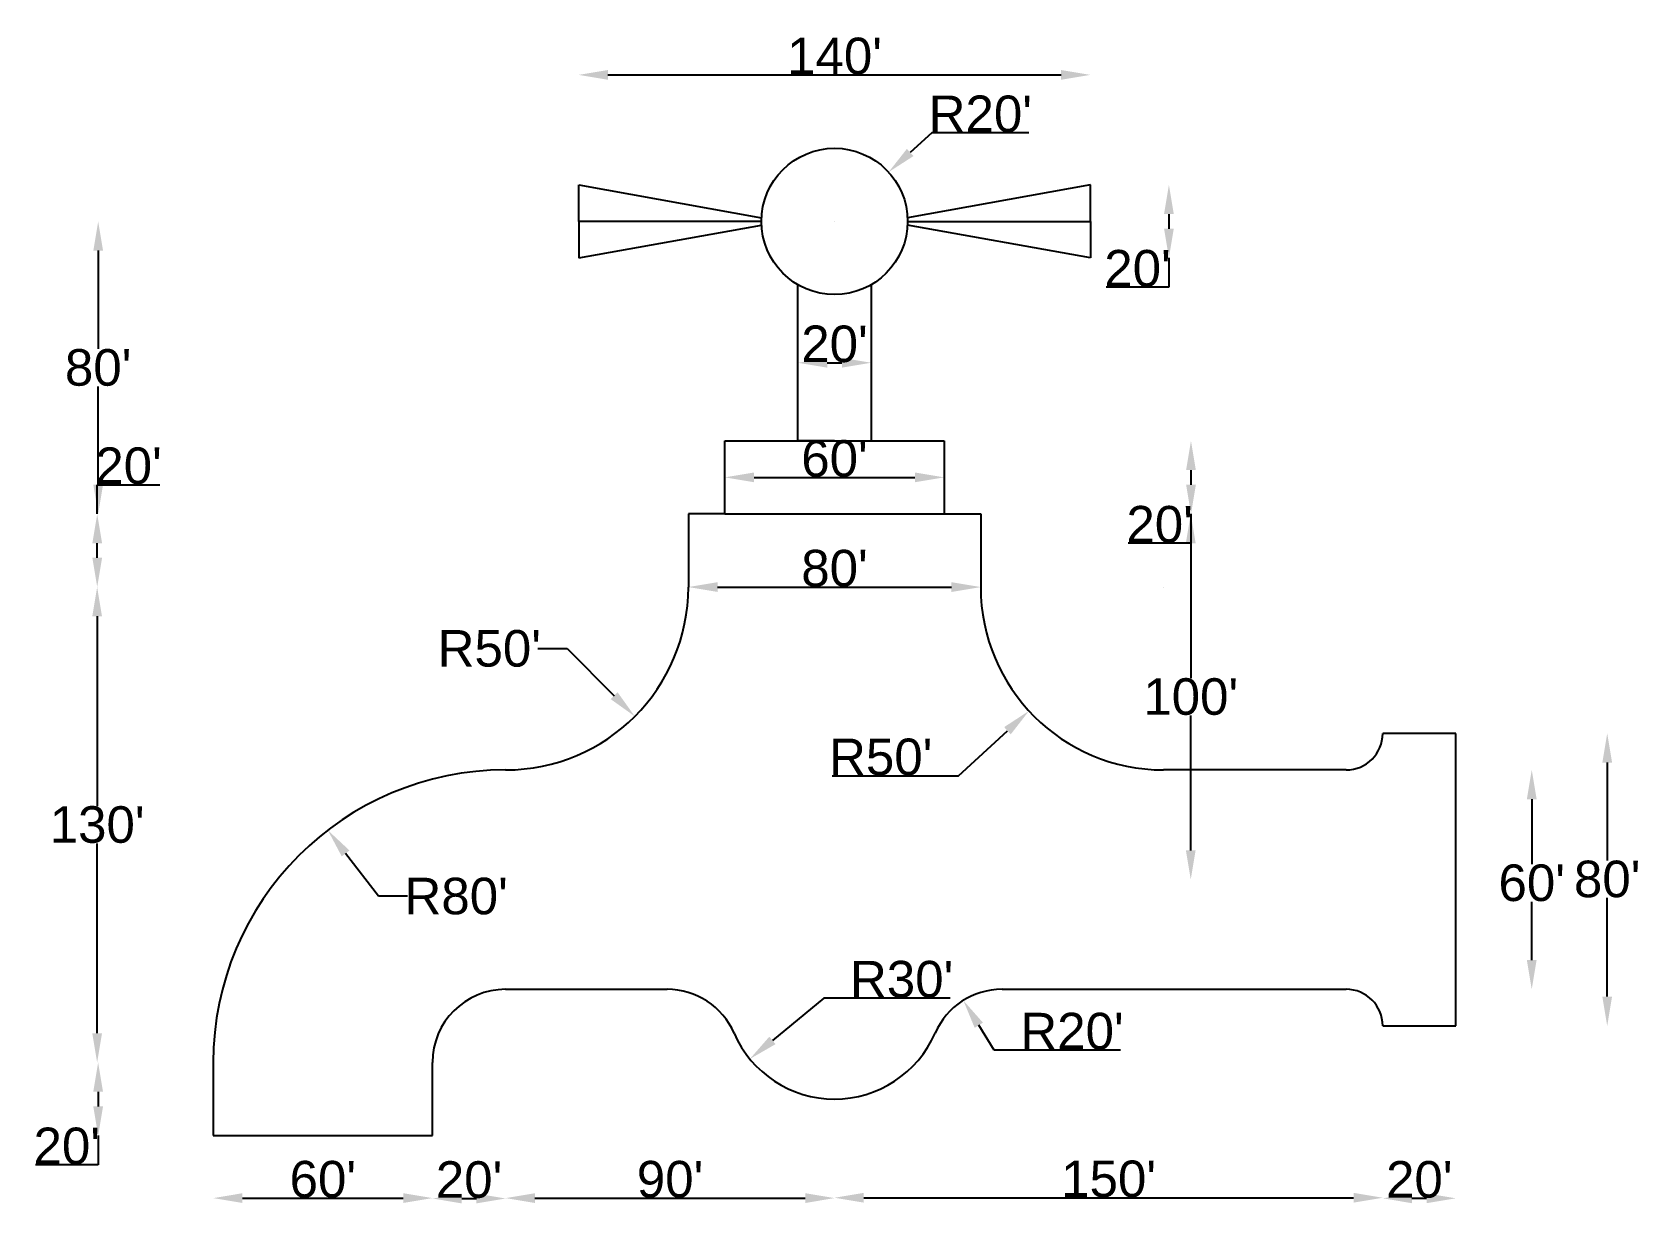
# Model space of a CAD drawing. Header units: feet. Extents: x -2259 to 3026, y -2249 to 1596.
import ezdxf

# ---------------------------------------------------------------- set-up
doc = ezdxf.new("R2010")
doc.units = ezdxf.units.FT
doc.header["$MEASUREMENT"] = 0
doc.styles.get("Standard").update_dxf_attribs({"font": 'arial.ttf'})
doc.dimstyles.get("Standard").update_dxf_attribs({"dimtxt": 120, "dimasz": 96, "dimexe": 0.18, "dimexo": 0.0625, "dimgap": 0.09, "dimtad": 1, "dimtih": 1, "dimtoh": 1, "dimdec": 4, "dimzin": 0, "dimdsep": 46, "dimlunit": 4, "dimtxsty": 'Standard', "dimcen": 0.09, "dimse1": 1, "dimse2": 1, "dimclrt": 4, "dimadec": 0, "dimazin": 0, "dimtfac": 1, "dimtdec": 4, "dimtofl": 0, "dimtmove": 0, "dimatfit": 3, "dimfxl": 1, "dimtolj": 1, "dimtzin": 0, "dimarcsym": 0})

# ---------------------------------------------------------------- blocks, each defined once
blk = doc.blocks.new('*D1')
at = {"color": 0, "lineweight": -2, "transparency": 16777216}
blk.add_line((-1568.9, -2230), (-1040.9, -2230), dxfattribs=at)
at = {"color": 0, "transparency": 16777216}
for points in [[(-1568.9, -2214), (-1568.9, -2246), (-1664.9, -2230)], [(-1040.9, -2214), (-1040.9, -2246), (-944.9, -2230)]]:
    blk.add_solid(points, dxfattribs=at)
at = {"layer": 'Defpoints', "color": 0, "transparency": 16777216}
for p in [(-1664.9, -2024.9), (-944.9, -2024.9), (-944.9, -2230)]:
    blk.add_point(p, dxfattribs=at)
at = {"color": 4, "transparency": 16777216, "insert": (-1304.9, -2168.7), "char_height": 120, "attachment_point": 5}
blk.add_mtext("\\A1;60'", dxfattribs=at)
blk = doc.blocks.new('*D2')
at = {"color": 0, "lineweight": -2, "transparency": 16777216}
blk.add_line((-848.9, -2231.3), (-800.9, -2231.3), dxfattribs=at)
at = {"color": 0, "transparency": 16777216}
for points in [[(-848.9, -2215.3), (-848.9, -2247.3), (-944.9, -2231.3)], [(-800.9, -2215.3), (-800.9, -2247.3), (-704.9, -2231.3)]]:
    blk.add_solid(points, dxfattribs=at)
at = {"layer": 'Defpoints', "color": 0, "transparency": 16777216}
for p in [(-704.9, -1544.9), (-944.9, -2024.9), (-704.9, -2231.3)]:
    blk.add_point(p, dxfattribs=at)
at = {"color": 4, "transparency": 16777216, "insert": (-824.9, -2169.9), "char_height": 120, "attachment_point": 5}
blk.add_mtext("\\A1;20'", dxfattribs=at)
blk = doc.blocks.new('*D3')
at = {"color": 0, "lineweight": -2, "transparency": 16777216}
blk.add_line((-608.9, -2230), (279.1, -2230), dxfattribs=at)
at = {"color": 0, "transparency": 16777216}
for points in [[(-608.9, -2214), (-608.9, -2246), (-704.9, -2230)], [(279.1, -2214), (279.1, -2246), (375.1, -2230)]]:
    blk.add_solid(points, dxfattribs=at)
at = {"layer": 'Defpoints', "color": 0, "transparency": 16777216}
for p in [(-704.9, -1544.9), (375.1, -1904.9), (375.1, -2230)]:
    blk.add_point(p, dxfattribs=at)
at = {"color": 4, "transparency": 16777216, "insert": (-164.9, -2168.7), "char_height": 120, "attachment_point": 5}
blk.add_mtext("\\A1;90'", dxfattribs=at)
blk = doc.blocks.new('*D4')
at = {"color": 0, "lineweight": -2, "transparency": 16777216}
blk.add_line((471.1, -2228.8), (2079.1, -2228.8), dxfattribs=at)
at = {"color": 0, "transparency": 16777216}
for points in [[(471.1, -2212.8), (471.1, -2244.8), (375.1, -2228.8)], [(2079.1, -2212.8), (2079.1, -2244.8), (2175.1, -2228.8)]]:
    blk.add_solid(points, dxfattribs=at)
at = {"layer": 'Defpoints', "color": 0, "transparency": 16777216}
for p in [(2175.1, -1664.9), (375.1, -1904.9), (2175.1, -2228.8)]:
    blk.add_point(p, dxfattribs=at)
at = {"color": 4, "transparency": 16777216, "insert": (1275.1, -2167.5), "char_height": 120, "attachment_point": 5}
blk.add_mtext("\\A1;150'", dxfattribs=at)
blk = doc.blocks.new('*D5')
at = {"color": 0, "lineweight": -2, "transparency": 16777216}
blk.add_line((2271.1, -2230.7), (2319.1, -2230.7), dxfattribs=at)
at = {"color": 0, "transparency": 16777216}
for points in [[(2271.1, -2214.7), (2271.1, -2246.7), (2175.1, -2230.7)], [(2319.1, -2214.7), (2319.1, -2246.7), (2415.1, -2230.7)]]:
    blk.add_solid(points, dxfattribs=at)
at = {"layer": 'Defpoints', "color": 0, "transparency": 16777216}
for p in [(2175.1, -1664.9), (2415.1, -1664.9), (2415.1, -2230.7)]:
    blk.add_point(p, dxfattribs=at)
at = {"color": 4, "transparency": 16777216, "insert": (2295.1, -2169.3), "char_height": 120, "attachment_point": 5}
blk.add_mtext("\\A1;20'", dxfattribs=at)
blk = doc.blocks.new('*D6')
at = {"color": 0, "lineweight": -2, "transparency": 16777216}
for p, q in [((2912.1, -800.9), (2912.1, -1122.2)), ((2912.1, -1568.9), (2912.1, -1244.9))]:
    blk.add_line(p, q, dxfattribs=at)
at = {"color": 0, "transparency": 16777216}
for points in [[(2896.1, -800.9), (2928.1, -800.9), (2912.1, -704.9)], [(2896.1, -1568.9), (2928.1, -1568.9), (2912.1, -1664.9)]]:
    blk.add_solid(points, dxfattribs=at)
at = {"layer": 'Defpoints', "color": 0, "transparency": 16777216}
for p in [(2415.1, -704.9), (2912.1, -704.9), (2415.1, -1664.9)]:
    blk.add_point(p, dxfattribs=at)
at = {"color": 4, "transparency": 16777216, "insert": (2912.1, -1183.5), "char_height": 120, "attachment_point": 5}
blk.add_mtext("\\A1;80'", dxfattribs=at)
blk = doc.blocks.new('*D7')
at = {"color": 0, "lineweight": -2, "transparency": 16777216}
for p, q in [((2664.3, -920.9), (2664.3, -1134.6)), ((2664.3, -1448.9), (2664.3, -1257.3))]:
    blk.add_line(p, q, dxfattribs=at)
at = {"color": 0, "transparency": 16777216}
for points in [[(2648.3, -920.9), (2680.3, -920.9), (2664.3, -824.9)], [(2648.3, -1448.9), (2680.3, -1448.9), (2664.3, -1544.9)]]:
    blk.add_solid(points, dxfattribs=at)
at = {"layer": 'Defpoints', "color": 0, "transparency": 16777216}
for p in [(2055.1, -824.9), (2664.3, -824.9), (2055.1, -1544.9)]:
    blk.add_point(p, dxfattribs=at)
at = {"color": 4, "transparency": 16777216, "insert": (2664.3, -1196), "char_height": 120, "attachment_point": 5}
blk.add_mtext("\\A1;60'", dxfattribs=at)
blk = doc.blocks.new('*D8')
at = {"color": 0, "lineweight": -2, "transparency": 16777216}
for p, q in [((1544.7, -80.9), (1544.7, -523.5)), ((1544.7, -1088.9), (1544.7, -646.3))]:
    blk.add_line(p, q, dxfattribs=at)
at = {"color": 0, "transparency": 16777216}
for points in [[(1528.7, -80.9), (1560.7, -80.9), (1544.7, 15.1)], [(1528.7, -1088.9), (1560.7, -1088.9), (1544.7, -1184.9)]]:
    blk.add_solid(points, dxfattribs=at)
at = {"layer": 'Defpoints', "color": 0, "transparency": 16777216}
for p in [(855.1, 15.1), (1544.7, -1184.9), (2415.1, -1184.9)]:
    blk.add_point(p, dxfattribs=at)
at = {"color": 4, "transparency": 16777216, "insert": (1544.7, -584.9), "char_height": 120, "attachment_point": 5}
blk.add_mtext("\\A1;100'", dxfattribs=at)
blk = doc.blocks.new('*D9')
at = {"color": 0, "lineweight": -2, "transparency": 16777216}
for p, q in [((1545.5, 159.1), (1545.5, 111.1)), ((1545.5, 15.1), (1545.5, -80.9)), ((1545.5, -80.9), (1339.7, -80.9))]:
    blk.add_line(p, q, dxfattribs=at)
at = {"color": 0, "transparency": 16777216}
for points in [[(1529.5, 159.1), (1561.5, 159.1), (1545.5, 255.1)], [(1529.5, 111.1), (1561.5, 111.1), (1545.5, 15.1)]]:
    blk.add_solid(points, dxfattribs=at)
at = {"layer": 'Defpoints', "color": 0, "transparency": 16777216}
for p in [(735.1, 255.1), (735.1, 15.1), (1545.5, 15.1)]:
    blk.add_point(p, dxfattribs=at)
at = {"color": 4, "transparency": 16777216, "insert": (1442.6, -19.5), "char_height": 120, "attachment_point": 5}
blk.add_mtext("\\A1;20'", dxfattribs=at)
blk = doc.blocks.new('*D10')
at = {"color": 0, "lineweight": -2, "transparency": 16777216}
blk.add_line((351.1, 511.2), (399.1, 511.2), dxfattribs=at)
at = {"color": 0, "transparency": 16777216}
for points in [[(351.1, 527.2), (351.1, 495.2), (255.1, 511.2)], [(399.1, 527.2), (399.1, 495.2), (495.1, 511.2)]]:
    blk.add_solid(points, dxfattribs=at)
at = {"layer": 'Defpoints', "color": 0, "transparency": 16777216}
for p in [(255.1, 511.2), (495.1, 511.2), (495.1, 511.2)]:
    blk.add_point(p, dxfattribs=at)
at = {"color": 4, "transparency": 16777216, "insert": (375.1, 572.5), "char_height": 120, "attachment_point": 5}
blk.add_mtext("\\A1;20'", dxfattribs=at)
blk = doc.blocks.new('*D11')
at = {"color": 0, "lineweight": -2, "transparency": 16777216}
blk.add_line((111.1, 135.1), (639.1, 135.1), dxfattribs=at)
at = {"color": 0, "transparency": 16777216}
for points in [[(111.1, 151.1), (111.1, 119.1), (15.1, 135.1)], [(639.1, 151.1), (639.1, 119.1), (735.1, 135.1)]]:
    blk.add_solid(points, dxfattribs=at)
at = {"layer": 'Defpoints', "color": 0, "transparency": 16777216}
for p in [(15.1, 135.1), (735.1, 135.1), (735.1, 135.1)]:
    blk.add_point(p, dxfattribs=at)
at = {"color": 4, "transparency": 16777216, "insert": (375.1, 196.5), "char_height": 120, "attachment_point": 5}
blk.add_mtext("\\A1;60'", dxfattribs=at)
blk = doc.blocks.new('*D12')
at = {"color": 0, "lineweight": -2, "transparency": 16777216}
blk.add_line((-8.9, -224.9), (759.1, -224.9), dxfattribs=at)
at = {"color": 0, "transparency": 16777216}
for points in [[(-8.9, -208.9), (-8.9, -240.9), (-104.9, -224.9)], [(759.1, -208.9), (759.1, -240.9), (855.1, -224.9)]]:
    blk.add_solid(points, dxfattribs=at)
at = {"layer": 'Defpoints', "color": 0, "transparency": 16777216}
for p in [(-104.9, -224.9), (855.1, -224.9), (855.1, -224.9)]:
    blk.add_point(p, dxfattribs=at)
at = {"color": 4, "transparency": 16777216, "insert": (375.1, -163.5), "char_height": 120, "attachment_point": 5}
blk.add_mtext("\\A1;80'", dxfattribs=at)
blk = doc.blocks.new('*D13')
at = {"color": 0, "lineweight": -2, "transparency": 16777216}
for p, q in [((1473, 999.1), (1473, 951.1)), ((1473, 855.1), (1473, 759.1)), ((1473, 759.1), (1267.2, 759.1))]:
    blk.add_line(p, q, dxfattribs=at)
at = {"color": 0, "transparency": 16777216}
for points in [[(1457, 999.1), (1489, 999.1), (1473, 1095.1)], [(1457, 951.1), (1489, 951.1), (1473, 855.1)]]:
    blk.add_solid(points, dxfattribs=at)
at = {"layer": 'Defpoints', "color": 0, "transparency": 16777216}
for p in [(1215.1, 1095.1), (1215.1, 855.1), (1473, 855.1)]:
    blk.add_point(p, dxfattribs=at)
at = {"color": 4, "transparency": 16777216, "insert": (1370, 820.5), "char_height": 120, "attachment_point": 5}
blk.add_mtext("\\A1;20'", dxfattribs=at)
blk = doc.blocks.new('*D14')
at = {"color": 0, "lineweight": -2, "transparency": 16777216}
blk.add_line((-368.9, 1455.8), (1119.1, 1455.8), dxfattribs=at)
at = {"color": 0, "transparency": 16777216}
for points in [[(-368.9, 1471.8), (-368.9, 1439.8), (-464.9, 1455.8)], [(1119.1, 1471.8), (1119.1, 1439.8), (1215.1, 1455.8)]]:
    blk.add_solid(points, dxfattribs=at)
at = {"layer": 'Defpoints', "color": 0, "transparency": 16777216}
for p in [(1215.1, 1455.8), (-464.9, 1095.1), (1215.1, 1095.1)]:
    blk.add_point(p, dxfattribs=at)
at = {"color": 4, "transparency": 16777216, "insert": (375.1, 1517.2), "char_height": 120, "attachment_point": 5}
blk.add_mtext("\\A1;140'", dxfattribs=at)
blk = doc.blocks.new('*D15')
at = {"color": 0, "lineweight": -2, "transparency": 16777216}
for p, q in [((-2042.6, 879.1), (-2042.6, 556.5)), ((-2042.6, 111.1), (-2042.6, 433.7))]:
    blk.add_line(p, q, dxfattribs=at)
at = {"color": 0, "transparency": 16777216}
for points in [[(-2058.6, 879.1), (-2026.6, 879.1), (-2042.6, 975.1)], [(-2058.6, 111.1), (-2026.6, 111.1), (-2042.6, 15.1)]]:
    blk.add_solid(points, dxfattribs=at)
at = {"layer": 'Defpoints', "color": 0, "transparency": 16777216}
for p in [(-464.9, 975.1), (-2042.6, 15.1), (-104.9, 15.1)]:
    blk.add_point(p, dxfattribs=at)
at = {"color": 4, "transparency": 16777216, "insert": (-2042.6, 495.1), "char_height": 120, "attachment_point": 5}
blk.add_mtext("\\A1;80'", dxfattribs=at)
blk = doc.blocks.new('*D16')
at = {"color": 0, "lineweight": -2, "transparency": 16777216}
for p, q in [((-2045.8, 15.1), (-2045.8, 111.1)), ((-2045.8, 111.1), (-1840, 111.1)), ((-2045.8, -128.9), (-2045.8, -80.9))]:
    blk.add_line(p, q, dxfattribs=at)
at = {"color": 0, "transparency": 16777216}
for points in [[(-2061.8, -80.9), (-2029.8, -80.9), (-2045.8, 15.1)], [(-2061.8, -128.9), (-2029.8, -128.9), (-2045.8, -224.9)]]:
    blk.add_solid(points, dxfattribs=at)
at = {"layer": 'Defpoints', "color": 0, "transparency": 16777216}
for p in [(-2045.8, 15.1), (-104.9, 15.1), (-104.9, -224.9)]:
    blk.add_point(p, dxfattribs=at)
at = {"color": 4, "transparency": 16777216, "insert": (-1942.9, 172.5), "char_height": 120, "attachment_point": 5}
blk.add_mtext("\\A1;20'", dxfattribs=at)
blk = doc.blocks.new('*D17')
at = {"color": 0, "lineweight": -2, "transparency": 16777216}
for p, q in [((-2046, -320.9), (-2046, -943.5)), ((-2046, -1688.9), (-2046, -1066.3))]:
    blk.add_line(p, q, dxfattribs=at)
at = {"color": 0, "transparency": 16777216}
for points in [[(-2062, -320.9), (-2030, -320.9), (-2046, -224.9)], [(-2062, -1688.9), (-2030, -1688.9), (-2046, -1784.9)]]:
    blk.add_solid(points, dxfattribs=at)
at = {"layer": 'Defpoints', "color": 0, "transparency": 16777216}
for p in [(-104.9, -224.9), (-2046, -1784.9), (-1664.9, -1784.9)]:
    blk.add_point(p, dxfattribs=at)
at = {"color": 4, "transparency": 16777216, "insert": (-2046, -1004.9), "char_height": 120, "attachment_point": 5}
blk.add_mtext("\\A1;130'", dxfattribs=at)
blk = doc.blocks.new('*D18')
at = {"color": 0, "lineweight": -2, "transparency": 16777216}
for p, q in [((-2042.7, -1880.9), (-2042.7, -1928.9)), ((-2042.7, -2024.9), (-2042.7, -2120.9)), ((-2042.7, -2120.9), (-2248.5, -2120.9))]:
    blk.add_line(p, q, dxfattribs=at)
at = {"color": 0, "transparency": 16777216}
for points in [[(-2058.7, -1880.9), (-2026.7, -1880.9), (-2042.7, -1784.9)], [(-2058.7, -1928.9), (-2026.7, -1928.9), (-2042.7, -2024.9)]]:
    blk.add_solid(points, dxfattribs=at)
at = {"layer": 'Defpoints', "color": 0, "transparency": 16777216}
for p in [(-1664.9, -1784.9), (-2042.7, -2024.9), (-1664.9, -2024.9)]:
    blk.add_point(p, dxfattribs=at)
at = {"color": 4, "transparency": 16777216, "insert": (-2145.7, -2059.5), "char_height": 120, "attachment_point": 5}
blk.add_mtext("\\A1;20'", dxfattribs=at)
blk = doc.blocks.new('*D19')
at = {"color": 0, "lineweight": -2, "transparency": 16777216}
for p, q in [((694.5, 1266), (623.5, 1201.3)), ((1013.1, 1266), (694.5, 1266)), ((375, 975.1), (375.2, 975.1)), ((375.1, 975), (375.1, 975.2))]:
    blk.add_line(p, q, dxfattribs=at)
at = {"color": 0, "transparency": 16777216}
blk.add_solid([(612.7, 1213.1), (634.3, 1189.5), (552.5, 1136.7)], dxfattribs=at)
at = {"layer": 'Defpoints', "color": 0, "transparency": 16777216}
for p in [(552.5, 1136.7), (375.1, 975.1)]:
    blk.add_point(p, dxfattribs=at)
at = {"color": 4, "transparency": 16777216, "insert": (853.8, 1327.3), "char_height": 120, "attachment_point": 5}
blk.add_mtext("\\A1;R20'", dxfattribs=at)
blk = doc.blocks.new('*D21')
at = {"color": 0, "lineweight": -2, "transparency": 16777216}
for p, q in [((340, -1573.7), (171.2, -1712.6)), ((754.6, -1573.7), (340, -1573.7))]:
    blk.add_line(p, q, dxfattribs=at)
at = {"color": 0, "transparency": 16777216}
blk.add_solid([(161, -1700.2), (181.3, -1724.9), (97, -1773.5)], dxfattribs=at)
at = {"layer": 'Defpoints', "color": 0, "transparency": 16777216}
for p in [(375.1, -1544.9), (97, -1773.5)]:
    blk.add_point(p, dxfattribs=at)
at = {"color": 4, "transparency": 16777216, "insert": (595.4, -1512.3), "char_height": 120, "attachment_point": 5}
blk.add_mtext("\\A1;R30'", dxfattribs=at)
blk = doc.blocks.new('*D23')
at = {"color": 0, "lineweight": -2, "transparency": 16777216}
for p, q in [((1455, -224.9), (1455.2, -224.9)), ((1455.1, -225), (1455.1, -224.8)), ((782.1, -844.2), (942.9, -696.2)), ((367.5, -844.2), (782.1, -844.2))]:
    blk.add_line(p, q, dxfattribs=at)
at = {"color": 0, "transparency": 16777216}
blk.add_solid([(932.1, -684.4), (953.8, -708), (1013.6, -631.2)], dxfattribs=at)
at = {"layer": 'Defpoints', "color": 0, "transparency": 16777216}
for p in [(1455.1, -224.9), (1013.6, -631.2)]:
    blk.add_point(p, dxfattribs=at)
at = {"color": 4, "transparency": 16777216, "insert": (526.8, -782.8), "char_height": 120, "attachment_point": 5}
blk.add_mtext("\\A1;R50'", dxfattribs=at)
blk = doc.blocks.new('*D24')
at = {"color": 0, "lineweight": -2, "transparency": 16777216}
for p, q in [((899.6, -1744.2), (848.8, -1662.7)), ((1314.2, -1744.2), (899.6, -1744.2))]:
    blk.add_line(p, q, dxfattribs=at)
at = {"color": 0, "transparency": 16777216}
blk.add_solid([(862.4, -1654.3), (835.2, -1671.2), (798, -1581.3)], dxfattribs=at)
at = {"layer": 'Defpoints', "color": 0, "transparency": 16777216}
for p in [(798, -1581.3), (925, -1784.9)]:
    blk.add_point(p, dxfattribs=at)
at = {"color": 4, "transparency": 16777216, "insert": (1154.9, -1682.8), "char_height": 120, "attachment_point": 5}
blk.add_mtext("\\A1;R20'", dxfattribs=at)
blk = doc.blocks.new('*D25')
at = {"color": 0, "lineweight": -2, "transparency": 16777216}
for p, q in [((-599.1, -426.8), (-503.1, -426.8)), ((-503.1, -426.8), (-348.5, -581.3))]:
    blk.add_line(p, q, dxfattribs=at)
at = {"color": 0, "transparency": 16777216}
blk.add_solid([(-337.2, -570), (-359.9, -592.6), (-280.7, -649.2)], dxfattribs=at)
at = {"layer": 'Defpoints', "color": 0, "transparency": 16777216}
for p in [(-704.9, -224.9), (-280.7, -649.2)]:
    blk.add_point(p, dxfattribs=at)
at = {"color": 4, "transparency": 16777216, "insert": (-758.4, -426.8), "char_height": 120, "attachment_point": 5}
blk.add_mtext("\\A1;R50'", dxfattribs=at)
blk = doc.blocks.new('*D26')
at = {"color": 0, "lineweight": -2, "transparency": 16777216}
for p, q in [((-1122.6, -1239.5), (-1230.2, -1098.9)), ((-1026.6, -1239.5), (-1122.6, -1239.5))]:
    blk.add_line(p, q, dxfattribs=at)
at = {"color": 0, "transparency": 16777216}
blk.add_solid([(-1217.5, -1089.2), (-1242.9, -1108.7), (-1288.6, -1022.7)], dxfattribs=at)
at = {"layer": 'Defpoints', "color": 0, "transparency": 16777216}
for p in [(-1288.6, -1022.7), (-704.9, -1784.9)]:
    blk.add_point(p, dxfattribs=at)
at = {"color": 4, "transparency": 16777216, "insert": (-867.2, -1239.5), "char_height": 120, "attachment_point": 5}
blk.add_mtext("\\A1;R80'", dxfattribs=at)

msp = doc.modelspace()

# ---------------------------------------------------------------- linework, layer by layer
for p, q in [((-464.91957, 975.09511), (-464.91957, 1095.09511)), ((-464.91957, 1095.09511), (135.08043, 987.09511)), ((1215.08043, 1095.09511), (615.08043, 987.09511)), ((1215.08043, 975.09511), (1215.08043, 1095.09511)), ((135.08043, 975.09511), (-464.91957, 975.09511)), ((-464.91957, 975.09511), (-464.91957, 855.09511)), ((-464.91957, 855.09511), (135.08043, 963.09511)), ((135.08043, 987.09511), (135.37795, 987.04156)), ((135.08043, 963.09511), (135.37795, 963.14867)), ((375.08043, 975.09511), (375.08043, 975.09511)), ((615.08043, 987.09511), (614.78292, 987.04156)), ((615.08043, 963.09511), (614.78292, 963.14867)), ((615.08043, 975.09511), (1215.08043, 975.09511)), ((1215.08043, 855.09511), (615.08043, 963.09511)), ((1215.08043, 975.09511), (1215.08043, 975.09511)), ((1215.08043, 975.09511), (1215.08043, 855.09511)), ((255.08043, 255.09511), (255.08043, 767.24902)), ((495.08043, 767.24902), (495.08043, 255.09511)), ((15.08043, 15.09511), (15.08043, 255.09511)), ((15.08043, 255.09511), (735.08043, 255.09511)), ((375.08043, 255.09511), (255.08043, 255.09511)), ((735.08043, 255.09511), (735.08043, 15.09511)), ((15.08043, 15.09511), (-104.91957, 15.09511)), ((-104.91957, 15.09511), (-104.91957, -224.90489)), ((15.08043, 15.09511), (735.08043, 15.09511)), ((735.08043, 15.09511), (855.08043, 15.09511)), ((855.08043, 15.09511), (855.08043, -224.90489)), ((2415.08043, -704.90489), (2175.08043, -704.90489)), ((2175.08043, -704.90489), (2175.08043, -704.90489)), ((2415.08043, -1664.90489), (2415.08043, -704.90489)), ((-704.91957, -824.90489), (-704.91957, -824.90489)), ((2055.08043, -824.90489), (1455.08043, -824.90489)), ((-704.91957, -1544.90489), (-174.82865, -1544.90489)), ((924.98952, -1544.90489), (2055.08043, -1544.90489)), ((2175.08043, -1664.90489), (2175.08043, -1664.90489)), ((2175.08043, -1664.90489), (2415.08043, -1664.90489)), ((-1664.91957, -1784.90489), (-1664.91957, -2024.90489)), ((-944.91957, -2024.90489), (-944.91957, -1784.90489)), ((-1664.91957, -2024.90489), (-944.91957, -2024.90489))]:
    msp.add_line(p, q)
msp.add_circle((375.08043, 975.09511), 240)
for centre, radius, start, end in [((-704.91957, -224.90489), 600, 270, 0), ((1455.08043, -224.90489), 600, 180, 270), ((2055.08043, -704.90489), 120, 270, 0), ((-704.91957, -1784.90489), 960, 90, 180), ((-704.91957, -1784.90489), 240, 90, 180), ((-174.82865, -1784.90489), 240, 23.57817848, 90), ((924.98952, -1784.90489), 240, 90, 156.42182152), ((2055.08043, -1664.90489), 120, 0, 90), ((375.08043, -1544.90489), 360, 203.57817848, 336.42182152)]:
    msp.add_arc(centre, radius, start, end)

# ---------------------------------------------------------------- dimensions: what is measured, and where the dimension line sits
for base, p1, p2, picture, middle in [((1215.08043, 1455.80276), (-464.91957, 1095.09511), (1215.08043, 1095.09511), '*D14', (375.08043, 1517.16152)), ((495.08043, 511.17207), (255.08043, 511.17207), (495.08043, 511.17207), '*D10', (375.08043, 572.53082)), ((735.08043, 135.09511), (15.08043, 135.09511), (735.08043, 135.09511), '*D11', (375.08043, 196.45387)), ((855.08043, -224.90489), (-104.91957, -224.90489), (855.08043, -224.90489), '*D12', (375.08043, -163.54613)), ((-704.91957, -2231.27044), (-944.91957, -2024.90489), (-704.91957, -1544.90489), '*D2', (-824.91957, -2169.91168)), ((375.08043, -2230.03326), (-704.91957, -1544.90489), (375.08043, -1904.90489), '*D3', (-164.91957, -2168.6745)), ((2175.08043, -2228.84816), (375.08043, -1904.90489), (2175.08043, -1664.90489), '*D4', (1275.08043, -2167.4894)), ((2415.08043, -2230.69919), (2175.08043, -1664.90489), (2415.08043, -1664.90489), '*D5', (2295.08043, -2169.34043)), ((-944.91957, -2230.03326), (-1664.91957, -2024.90489), (-944.91957, -2024.90489), '*D1', (-1304.91957, -2168.6745))]:
    dim = msp.add_linear_dim(base=base, p1=p1, p2=p2, dimstyle='Standard')
    dim.commit()
    dim.dimension.update_dxf_attribs({"geometry": picture, "text_midpoint": middle})
dim = msp.add_radius_dim(center=(375.08043, 975.09511), mpoint=(552.53382, 1136.68192), dimstyle='Standard')
dim.commit()
dim.dimension.update_dxf_attribs({"geometry": '*D19', "text_midpoint": (853.83619, 1327.31012)})
for base, p1, p2, picture, middle in [((1472.95661, 855.09511), (1215.08043, 1095.09511), (1215.08043, 855.09511), '*D13', (1370.01531, 820.45387)), ((-2042.61245, 15.09511), (-464.91957, 975.09511), (-104.91957, 15.09511), '*D15', (-2042.61245, 495.09511)), ((-2045.80135, 15.09511), (-104.91957, -224.90489), (-104.91957, 15.09511), '*D16', (-1942.86005, 172.45387)), ((1545.49957, 15.09511), (735.08043, 255.09511), (735.08043, 15.09511), '*D9', (1442.55827, -19.54613)), ((1544.68339, -1184.90489), (855.08043, 15.09511), (2415.08043, -1184.90489), '*D8', (1544.68339, -584.90489)), ((-2045.97108, -1784.90489), (-104.91957, -224.90489), (-1664.91957, -1784.90489), '*D17', (-2045.97108, -1004.90489)), ((-2042.73162, -2024.90489), (-1664.91957, -1784.90489), (-1664.91957, -2024.90489), '*D18', (-2145.67292, -2059.54613))]:
    dim = msp.add_linear_dim(base=base, p1=p1, p2=p2, angle=90, dimstyle='Standard')
    dim.commit()
    dim.dimension.update_dxf_attribs({"geometry": picture, "text_midpoint": middle})
for center, mpoint, picture, middle in [((-704.91957, -224.90489), (-280.6555, -649.16895), '*D25', (-758.40677, -426.75734)), ((1455.08043, -224.90489), (1013.5637, -631.18431), '*D23', (526.76807, -844.16785)), ((-704.91957, -1784.90489), (-1288.57512, -1022.70662), '*D26', (-867.22999, -1239.49388)), ((375.08043, -1544.90489), (97.01208, -1773.5487), '*D21', (595.36755, -1573.72711)), ((924.98952, -1784.90489), (797.99109, -1581.25961), '*D24', (1154.92949, -1744.17583))]:
    dim = msp.add_radius_dim(center=center, mpoint=mpoint, dimstyle='Standard')
    dim.commit()
    dim.dimension.update_dxf_attribs({"geometry": picture, "text_midpoint": middle, "dimtype": 164})
for base, p1, p2, picture, middle in [((2912.07505, -704.90489), (2415.08043, -1664.90489), (2415.08043, -704.90489), '*D6', (2912.07505, -1183.50999)), ((2664.3376, -824.90489), (2055.08043, -1544.90489), (2055.08043, -824.90489), '*D7', (2664.3376, -1195.95436))]:
    dim = msp.add_linear_dim(base=base, p1=p1, p2=p2, angle=90, dimstyle='Standard')
    dim.commit()
    dim.dimension.update_dxf_attribs({"geometry": picture, "text_midpoint": middle, "dimtype": 160})

doc.saveas('drawing.dxf')
